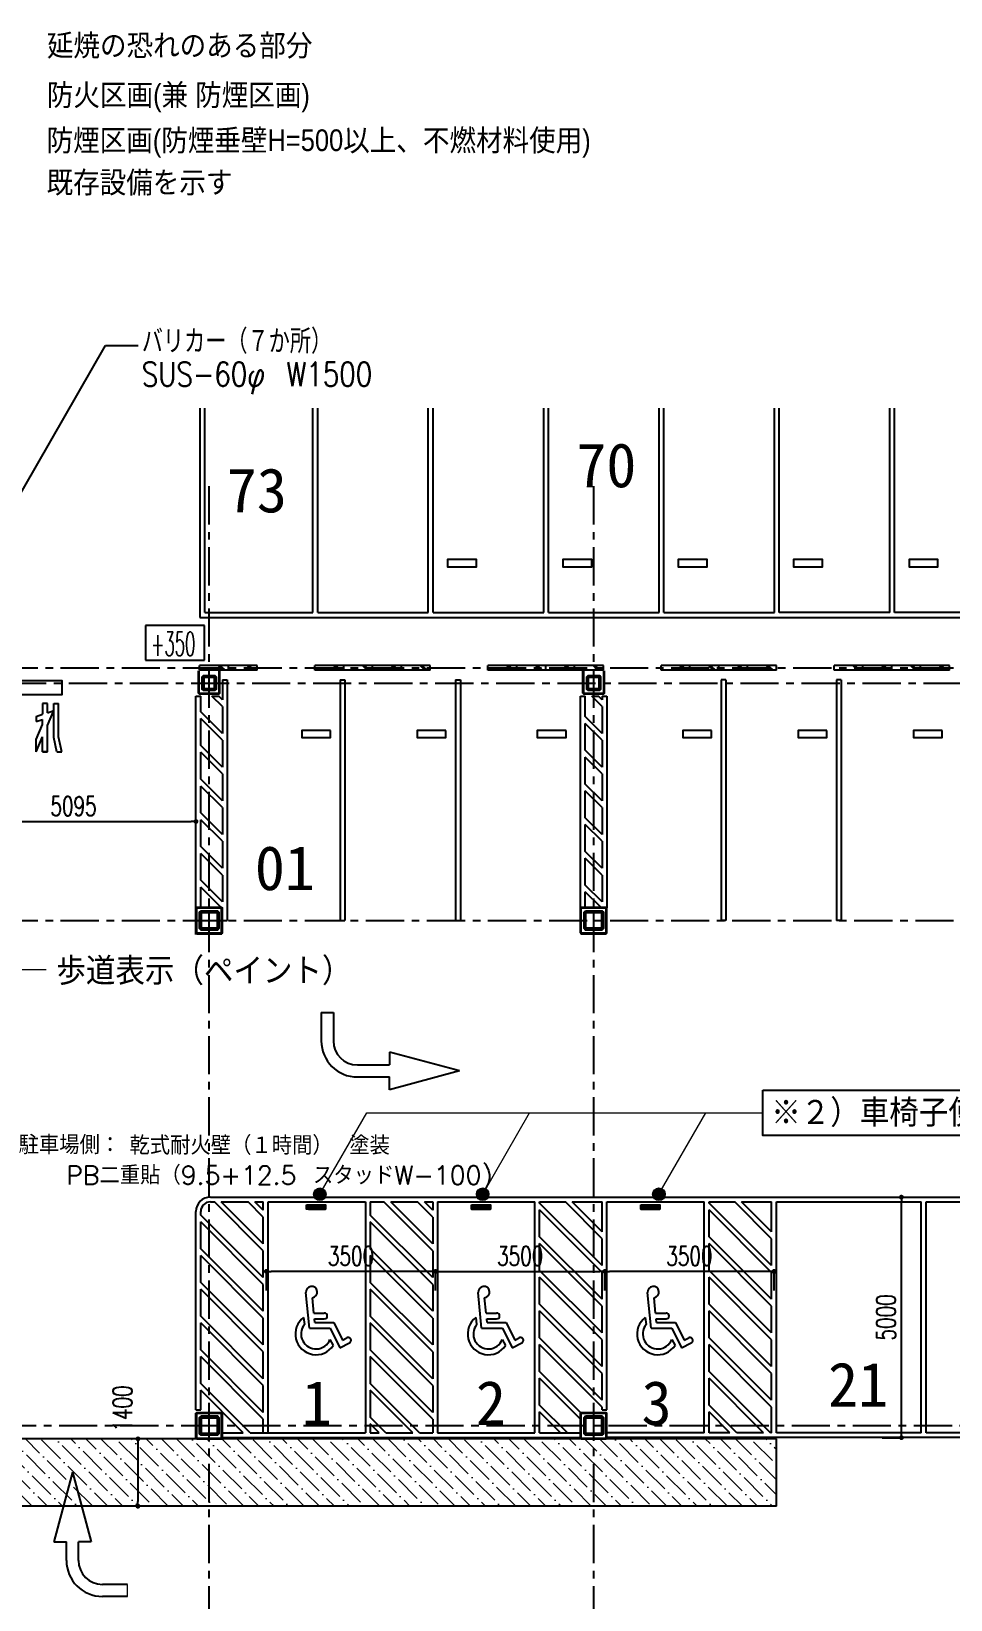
# Model space of a CAD drawing. Extents: x -13593 to 81190, y 1816 to 57492.
# Drawn here: x 26053 to 45178, y 23680 to 56276 of the extents above; entities that cross this region are included whole.
import ezdxf
from ezdxf.enums import TextEntityAlignment as Align

# ---------------------------------------------------------------- set-up
doc = ezdxf.new("R2010")
doc.units = 0
doc.header["$LTSCALE"] = 12.7
doc.header["$MEASUREMENT"] = 0
doc.header["$PDMODE"] = 1
doc.header["$PDSIZE"] = -2
doc.linetypes.add('CENTER', pattern=[2, 1.25, -0.25, 0.25, -0.25])
doc.layers.get('0').update_dxf_attribs({"linetype": 'CONTINUOUS'})
doc.layers.get('DEFPOINTS').update_dxf_attribs({"color": 1, "linetype": 'CONTINUOUS'})
for name, color, linetype in [('0-1', 7, 'CONTINUOUS'), ('2-3', 7, 'CONTINUOUS'), ('20_チェッカー', 1, 'CONTINUOUS'), ('92 設備記述', 3, 'CONTINUOUS'), ('A_寸法', 9, 'CONTINUOUS'), ('A_建築（下図）', 8, 'CONTINUOUS'), ('A_通り芯', 8, 'CENTER'), ('G0-MOJI', 7, 'CONTINUOUS'), ('歩行者通路', 1, 'CONTINUOUS')]:
    doc.layers.add(name, color=color, linetype=linetype)
doc.layers.add('改修範囲', color=1, linetype='CONTINUOUS', lineweight=9, true_color=0xff0000)
doc.layers.add('改修記述', color=1, linetype='CONTINUOUS', lineweight=9, true_color=0xff0000)
doc.styles.add('Dim', font='simplex.shx', dxfattribs={"width": 0.7, "bigfont": 'extfont2.shx'})
doc.styles.get("Standard").update_dxf_attribs({"font": 'txt', "bigfont": 'BIGFONT.SHX'})
doc.styles.add('Standard-A', font='romans.shx', dxfattribs={"bigfont": 'extfont2.shx'})
doc.styles.add('ゴシック', font='MS Gothic.ttf', dxfattribs={"height": 4})
doc.styles.add('スタイル1', font='MS PGothic.ttf')
doc.styles.add('丸ゴチック', font='HGRSMP.TTF')
doc.dimstyles.new('1-200', dxfattribs={"dimscale": 200, "dimtxt": 3, "dimasz": 1, "dimexe": 1, "dimexo": 1, "dimgap": 1, "dimtad": 1, "dimdec": 0, "dimtxsty": 'Dim', "dimblk": 'DOT', "dimcen": 2.5, "dimadec": 0, "dimazin": 0, "dimtfac": 1, "dimtdec": 0, "dimtix": 1, "dimtmove": 2, "dimatfit": 3, "dimldrblk": '引出線', "dimfxl": 1, "dimlwd": -1, "dimlwe": -1, "dimarcsym": 0})

# ---------------------------------------------------------------- blocks, each defined once
blk = doc.blocks.new('_Dot')
at = {"color": 0, "linetype": 'ByBlock', "lineweight": -2}
blk.add_line((-0.5, 0), (-1, 0), dxfattribs=at)
at = {"color": 0, "linetype": 'ByBlock', "const_width": 0.5}
blk.add_lwpolyline([(-0.25, 0, 1), (0.25, 0, 1)], format="xyb", close=True, dxfattribs=at)
blk = doc.blocks.new('*D31')
at = {"layer": 'A_寸法', "color": 0, "transparency": 16777216}
for p, q in [((24383, 38854), (24383, 39854)), ((24483, 39854), (29378, 39854)), ((29478, 38854), (29478, 39854))]:
    blk.add_line(p, q, dxfattribs=at)
at = {"layer": 'DEFPOINTS', "color": 0, "transparency": 16777216}
for p in [(29478, 39854), (24383, 38854), (29478, 38854)]:
    blk.add_point(p, dxfattribs=at)
at = {"layer": 'A_寸法', "color": 0, "transparency": 16777216, "xscale": 100, "yscale": 100, "zscale": 100, "rotation": 180}
blk.add_blockref('_Dot', (24383, 39854), dxfattribs=at)
at = {"layer": 'A_寸法', "color": 0, "transparency": 16777216, "xscale": 100, "yscale": 100, "zscale": 100}
blk.add_blockref('_Dot', (29478, 39854), dxfattribs=at)
at = {"layer": 'A_寸法', "color": 0, "transparency": 16777216, "insert": (26930, 40174), "char_height": 400, "attachment_point": 5, "style": 'Dim'}
blk.add_mtext('5095', dxfattribs=at)
blk = doc.blocks.new('引出線')
at = {"color": 0, "linetype": 'ByBlock'}
for points in [[(0, 0), (-1.96, -0.4)], [(-1, 0), (0, 0)]]:
    blk.add_lwpolyline(points, dxfattribs=at)
blk = doc.blocks.new('*D24')
at = {"layer": 'A_寸法', "color": 0, "transparency": 16777216}
for p, q in [((37983, 30105), (37983, 30502)), ((41403, 30502), (38083, 30502)), ((41503, 30105), (41503, 30502))]:
    blk.add_line(p, q, dxfattribs=at)
at = {"layer": 'DEFPOINTS', "color": 0, "transparency": 16777216}
for p in [(37983, 30502), (37983, 30105), (41503, 30105)]:
    blk.add_point(p, dxfattribs=at)
at = {"layer": 'A_寸法', "color": 0, "transparency": 16777216, "xscale": 100, "yscale": 100, "zscale": 100, "rotation": 180}
blk.add_blockref('_Dot', (37983, 30502), dxfattribs=at)
at = {"layer": 'A_寸法', "color": 0, "transparency": 16777216, "xscale": 100, "yscale": 100, "zscale": 100}
blk.add_blockref('_Dot', (41503, 30502), dxfattribs=at)
at = {"layer": 'A_寸法', "color": 0, "transparency": 16777216, "insert": (39743, 30822), "char_height": 400, "attachment_point": 5, "style": 'Dim'}
blk.add_mtext('3500', dxfattribs=at)
blk = doc.blocks.new('*D25')
at = {"layer": 'A_寸法', "color": 0, "transparency": 16777216}
for p, q in [((34463, 30105), (34463, 30502)), ((34563, 30502), (37883, 30502)), ((37983, 30105), (37983, 30502))]:
    blk.add_line(p, q, dxfattribs=at)
at = {"layer": 'DEFPOINTS', "color": 0, "transparency": 16777216}
for p in [(37983, 30502), (34463, 30105), (37983, 30105)]:
    blk.add_point(p, dxfattribs=at)
at = {"layer": 'A_寸法', "color": 0, "transparency": 16777216, "xscale": 100, "yscale": 100, "zscale": 100, "rotation": 180}
blk.add_blockref('_Dot', (34463, 30502), dxfattribs=at)
at = {"layer": 'A_寸法', "color": 0, "transparency": 16777216, "xscale": 100, "yscale": 100, "zscale": 100}
blk.add_blockref('_Dot', (37983, 30502), dxfattribs=at)
at = {"layer": 'A_寸法', "color": 0, "transparency": 16777216, "insert": (36223, 30822), "char_height": 400, "attachment_point": 5, "style": 'Dim'}
blk.add_mtext('3500', dxfattribs=at)
blk = doc.blocks.new('*D26')
at = {"layer": 'A_寸法', "color": 0, "transparency": 16777216}
for p, q in [((30943, 30105), (30943, 30502)), ((34363, 30502), (31043, 30502)), ((34463, 30105), (34463, 30502))]:
    blk.add_line(p, q, dxfattribs=at)
at = {"layer": 'DEFPOINTS', "color": 0, "transparency": 16777216}
for p in [(30943, 30502), (30943, 30105), (34463, 30105)]:
    blk.add_point(p, dxfattribs=at)
at = {"layer": 'A_寸法', "color": 0, "transparency": 16777216, "xscale": 100, "yscale": 100, "zscale": 100, "rotation": 180}
blk.add_blockref('_Dot', (30943, 30502), dxfattribs=at)
at = {"layer": 'A_寸法', "color": 0, "transparency": 16777216, "xscale": 100, "yscale": 100, "zscale": 100}
blk.add_blockref('_Dot', (34463, 30502), dxfattribs=at)
at = {"layer": 'A_寸法', "color": 0, "transparency": 16777216, "insert": (32703, 30822), "char_height": 400, "attachment_point": 5, "style": 'Dim'}
blk.add_mtext('3500', dxfattribs=at)
blk = doc.blocks.new('*D27')
at = {"layer": 'A_寸法', "color": 0, "transparency": 16777216}
for p, q in [((43756, 32046), (44153, 32046)), ((44153, 27146), (44153, 31946)), ((43756, 27046), (44153, 27046))]:
    blk.add_line(p, q, dxfattribs=at)
at = {"layer": 'DEFPOINTS', "color": 0, "transparency": 16777216}
for p in [(43756, 32046), (44153, 32046), (43756, 27046)]:
    blk.add_point(p, dxfattribs=at)
at = {"layer": 'A_寸法', "color": 0, "transparency": 16777216, "xscale": 100, "yscale": 100, "zscale": 100}
for p, rotation in [((44153, 32046), 90), ((44153, 27046), 270)]:
    blk.add_blockref('_Dot', p, dxfattribs=dict(at, rotation=rotation))
at = {"layer": 'A_寸法', "color": 0, "transparency": 16777216, "insert": (43833, 29546), "char_height": 400, "attachment_point": 5, "rotation": 90, "style": 'Dim'}
blk.add_mtext('5000', dxfattribs=at)
blk = doc.blocks.new('*D28')
at = {"layer": 'A_寸法', "color": 0, "transparency": 16777216}
for p, q in [((29270, 27021), (28271, 27021)), ((28271, 26921), (28271, 25721)), ((29270, 25621), (28271, 25621))]:
    blk.add_line(p, q, dxfattribs=at)
at = {"layer": 'DEFPOINTS', "color": 0, "transparency": 16777216}
for p in [(29270, 27021), (28271, 25621), (29270, 25621)]:
    blk.add_point(p, dxfattribs=at)
at = {"layer": 'A_寸法', "color": 0, "transparency": 16777216, "xscale": 100, "yscale": 100, "zscale": 100}
for p, rotation in [((28271, 27021), 90), ((28271, 25621), 270)]:
    blk.add_blockref('_Dot', p, dxfattribs=dict(at, rotation=rotation))
at = {"layer": 'A_寸法', "color": 0, "transparency": 16777216, "insert": (27951, 27653), "char_height": 400, "attachment_point": 5, "rotation": 90, "style": 'Dim'}
blk.add_mtext('1400', dxfattribs=at)

msp = doc.modelspace()

# ---------------------------------------------------------------- hatches: boundary and pattern name
at = {"layer": '改修範囲', "transparency": 33554687}
h = msp.add_hatch(dxfattribs=at)
h.set_pattern_fill('ANSI36', color=256, scale=70, angle=90)
h.set_pattern_definition([(135, (-40841.1, -22188.2), (-432.17483, 117.86586), [555.625, -111.125, 0, -111.125])])
h.paths.add_polyline_path([(41552.9, 25621.5), (41552.9, 27021.5), (24382.9, 27021.5), (24382.9, 25621.5)])
at = {"layer": '改修記述'}
h = msp.add_hatch(color=256, dxfattribs=at)
h.dxf.hatch_style = 1
h.paths.add_polyline_path([(32186.3, 32105.5, -1), (31924.4, 32105.5, -1)])
h = msp.add_hatch(color=256, dxfattribs=at)
h.dxf.hatch_style = 1
h.paths.add_polyline_path([(35573.6, 32105.5, -1), (35311.7, 32105.5, -1)])
h = msp.add_hatch(color=256, dxfattribs=at)
h.dxf.hatch_style = 1
h.paths.add_polyline_path([(39240.1, 32105.5, -1), (38978.2, 32105.5, -1)])
at = {"layer": '歩行者通路', "transparency": 33554687}
h = msp.add_hatch(dxfattribs=at)
h.set_pattern_fill('ANGLE', color=256)
h.set_pattern_definition([(0, (-42691.5455, -11170.175), (0, 6.985), [5.08, -1.905]), (90, (-42691.5455, -11170.175), (-6.985, 4e-16), [5.08, -1.905])])
h.paths.add_polyline_path([(31988.7, 31886.5), (31775.1, 31886.5), (31775.1, 31794.4), (32080.9, 31794.4)])
h.paths.add_polyline_path([(32172.1, 31844.5), (32130.1, 31886.5), (31988.7, 31886.5), (32080.9, 31794.4), (32172.1, 31794.4)])
h.paths.add_polyline_path([(32172.1, 31886.5), (32130.1, 31886.5), (32172.1, 31844.5)], flags=17)
h = msp.add_hatch(dxfattribs=at)
h.set_pattern_fill('ANGLE', color=256)
h.set_pattern_definition([(0, (-39256.981, -11170.175), (0, 6.985), [5.08, -1.905]), (90, (-39256.981, -11170.175), (-6.985, 4e-16), [5.08, -1.905])])
h.paths.add_polyline_path([(35423.3, 31886.5), (35209.7, 31886.5), (35209.7, 31794.4), (35515.4, 31794.4)])
h.paths.add_polyline_path([(35606.7, 31844.5), (35564.7, 31886.5), (35423.3, 31886.5), (35515.4, 31794.4), (35606.7, 31794.4)])
h.paths.add_polyline_path([(35606.7, 31886.5), (35564.7, 31886.5), (35606.7, 31844.5)], flags=17)
h = msp.add_hatch(dxfattribs=at)
h.set_pattern_fill('ANGLE', color=256)
h.set_pattern_definition([(0, (-35735.189, -11170.175), (0, 6.985), [5.08, -1.905]), (90, (-35735.189, -11170.175), (-6.985, 4e-16), [5.08, -1.905])])
h.paths.add_polyline_path([(38945.1, 31886.5), (38731.5, 31886.5), (38731.5, 31794.4), (39037.2, 31794.4)])
h.paths.add_polyline_path([(39128.5, 31844.5), (39086.5, 31886.5), (38945.1, 31886.5), (39037.2, 31794.4), (39128.5, 31794.4)])
h.paths.add_polyline_path([(39128.5, 31886.5), (39086.5, 31886.5), (39128.5, 31844.5)], flags=17)

# ---------------------------------------------------------------- linework, layer by layer
at = {"layer": '0-1', "color": 8, "linetype": 'Continuous'}
for p, q in [((29561.5, 48446.2), (29561.5, 44096.4)), ((29661.5, 44196.4), (29661.5, 48446.2)), ((31911.5, 44196.4), (31911.5, 48446.2)), ((32011.5, 44196.4), (32011.5, 48446.2)), ((34311.5, 44196.5), (34311.5, 48446.2)), ((34411.5, 44196.5), (34411.5, 48446.2)), ((36711.5, 44196.5), (36711.5, 48446.2)), ((36811.5, 44196.5), (36811.5, 48446.2)), ((39111.5, 44196.5), (39111.5, 48446.2)), ((39211.5, 44196.5), (39211.5, 48446.2)), ((41511.5, 44196.5), (41511.5, 48446.2)), ((41611.5, 44196.5), (41611.5, 48446.2)), ((43911.5, 44196.5), (43911.5, 48446.2)), ((44011.5, 44196.5), (44011.5, 48446.2)), ((29561.5, 44096.5), (63161.5, 44096.5)), ((29661.5, 44196.5), (31911.5, 44196.5)), ((32011.5, 44196.5), (34311.5, 44196.5)), ((34411.5, 44196.5), (36711.5, 44196.5)), ((36811.5, 44196.5), (39111.5, 44196.5)), ((39211.5, 44196.5), (41511.5, 44196.5)), ((43911.5, 44196.5), (41611.5, 44196.5)), ((46311.5, 44196.5), (44011.5, 44196.5)), ((29654, 43925.7), (28427.5, 43925.7)), ((28427.5, 43925.7), (28427.5, 43205.7)), ((29654, 43205.7), (29654, 43925.7)), ((28427.5, 43205.7), (29654, 43205.7))]:
    msp.add_line(p, q, dxfattribs=at)
for points in [[(34711.5, 45146.5), (35311.5, 45146.5), (35311.5, 45296.5), (34711.5, 45296.5), (34711.5, 45146.5), (34711.5, 45146.5)], [(37111.5, 45146.5), (37711.5, 45146.5), (37711.5, 45296.5), (37111.5, 45296.5), (37111.5, 45146.5), (37111.5, 45146.5)], [(39511.5, 45146.5), (40111.5, 45146.5), (40111.5, 45296.5), (39511.5, 45296.5), (39511.5, 45146.5), (39511.5, 45146.5)], [(41911.5, 45146.5), (42511.5, 45146.5), (42511.5, 45296.5), (41911.5, 45296.5), (41911.5, 45146.5), (41911.5, 45146.5)], [(44311.5, 45146.5), (44911.5, 45146.5), (44911.5, 45296.5), (44311.5, 45296.5), (44311.5, 45146.5), (44311.5, 45146.5)]]:
    msp.add_lwpolyline(points, close=True, dxfattribs=at)
at = {"layer": '2-3', "color": 1, "linetype": 'Continuous'}
for p, q in [((26153.3, 42037.3), (26286.6, 42081)), ((26386.6, 42304), (26286.6, 42304)), ((26286.6, 42304), (26286.6, 42081)), ((26386.6, 42113.7), (26386.6, 42304)), ((26386.6, 41848.4), (26518.9, 42157)), ((26386.6, 42113.7), (26518.9, 42157)), ((26520, 42303.9), (26620, 42304)), ((26520, 41598.7), (26520, 42303.9)), ((26620, 41609.5), (26620, 42304)), ((26153.3, 42037.3), (26153.3, 41932.1)), ((26153.3, 41932.1), (26286.6, 41975.7)), ((26153.3, 41557.8), (26286.6, 41868.9)), ((26286.6, 41868.9), (26286.6, 41975.7)), ((26386.6, 41304), (26386.6, 41848.4)), ((26153.3, 41304), (26286.6, 41615.1)), ((26153.3, 41304), (26153.3, 41557.8)), ((26286.6, 41304), (26286.6, 41615.1)), ((26584.3, 41303.9), (26520, 41598.7)), ((26686.6, 41303.9), (26620, 41609.5)), ((26286.6, 41304), (26386.6, 41304)), ((26386.6, 41304), (26286.6, 41304)), ((26584.3, 41303.9), (26686.6, 41303.9))]:
    msp.add_line(p, q, dxfattribs=at)
at = {"layer": '20_チェッカー'}
for p, q in [((31836.6, 29318.8), (31764.8, 30061.3)), ((35420.9, 29318.8), (35349.1, 30061.3)), ((38945.9, 29318.8), (38874.1, 30061.3)), ((31931, 29637.3), (31899, 29955.2)), ((35515.3, 29637.3), (35483.4, 29955.2)), ((39040.3, 29637.3), (39008.4, 29955.2)), ((31716.7, 29545.1), (31732.9, 29396.1)), ((31931, 29637.3), (32148.4, 29637.3)), ((31950.5, 29442.3), (31943.2, 29515.2)), ((31943.2, 29515.2), (32148.4, 29515.2)), ((31950.5, 29442.3), (32343.5, 29442.3)), ((32343.5, 29442.3), (32526.1, 29074.8)), ((35301.1, 29545.1), (35317.2, 29396.1)), ((35515.3, 29637.3), (35732.8, 29637.3)), ((35534.9, 29442.3), (35527.6, 29515.2)), ((35527.6, 29515.2), (35732.8, 29515.2)), ((35534.9, 29442.3), (35927.9, 29442.3)), ((35927.9, 29442.3), (36110.5, 29074.8)), ((38826.1, 29545.1), (38842.2, 29396.1)), ((39040.3, 29637.3), (39257.8, 29637.3)), ((39059.9, 29442.3), (39052.6, 29515.2)), ((39052.6, 29515.2), (39257.8, 29515.2)), ((39059.9, 29442.3), (39452.9, 29442.3)), ((39452.9, 29442.3), (39635.5, 29074.8)), ((31836.6, 29318.8), (32269.2, 29318.8)), ((32265.7, 29085.7), (32334.7, 28962.4)), ((32269.2, 29318.8), (32470.6, 28913.5)), ((32470.6, 28913.5), (32672.3, 29014.6)), ((32526.1, 29074.8), (32618.8, 29121.3)), ((35420.9, 29318.8), (35853.6, 29318.8)), ((35850, 29085.7), (35919, 28962.4)), ((35853.6, 29318.8), (36054.9, 28913.5)), ((36054.9, 28913.5), (36256.6, 29014.6)), ((36110.5, 29074.8), (36203.2, 29121.3)), ((38945.9, 29318.8), (39378.6, 29318.8)), ((39375, 29085.7), (39444, 28962.4)), ((39378.6, 29318.8), (39579.9, 28913.5)), ((39579.9, 28913.5), (39781.6, 29014.6)), ((39635.5, 29074.8), (39728.2, 29121.3))]:
    msp.add_line(p, q, dxfattribs=at)
for centre, radius, start, end in [((31882.9, 30072.7), 118.7, 277.81979, 185.52299), ((35467.2, 30072.7), 118.7, 277.81979, 185.52299), ((38992.2, 30072.7), 118.7, 277.81979, 185.52299), ((31976, 29201.1), 430.8, 127.00449, 326.35497), ((31976, 29201.1), 311.7, 141.26339, 338.28584), ((32148.4, 29576.2), 61.1, 270, 90), ((35560.4, 29201.1), 430.8, 127.00449, 326.35497), ((35560.4, 29201.1), 311.7, 141.26339, 338.28584), ((35732.8, 29576.2), 61.1, 270, 90), ((39085.4, 29201.1), 430.8, 127.00449, 326.35497), ((39085.4, 29201.1), 311.7, 141.26339, 338.28584), ((39257.8, 29576.2), 61.1, 270, 90), ((32645.6, 29067.9), 59.7, 296.61742, 116.61742), ((36229.9, 29067.9), 59.7, 296.61742, 116.61742), ((39754.9, 29067.9), 59.7, 296.61742, 116.61742)]:
    msp.add_arc(centre, radius, start, end, dxfattribs=at)
at = {"layer": '92 設備記述', "color": 8}
for p, q in [((24588.4, 44513), (27594.2, 49749.6)), ((27594.2, 49749.6), (28279, 49749.6)), ((32085.8, 35880.3), (32085.8, 35292.8)), ((32085.8, 35880.3), (32335.8, 35880.3)), ((32335.8, 35880.3), (32335.8, 35292.8)), ((34958.1, 34667.8), (33506.3, 35056.9)), ((33506.3, 35056.9), (33506.3, 34792.8)), ((32835.8, 34792.8), (33506.3, 34792.8)), ((34958.1, 34667.8), (33506.3, 34278.8)), ((32835.8, 34542.8), (33506.3, 34542.8)), ((33506.3, 34278.8), (33506.3, 34542.8)), ((26908.3, 26332.5), (26519.3, 24880.7)), ((26908.3, 26332.5), (27297.3, 24880.7)), ((26519.3, 24880.7), (26783.3, 24880.7)), ((26783.3, 24495.3), (26783.3, 24880.7)), ((27033.3, 24495.3), (27033.3, 24880.7)), ((27297.3, 24880.7), (27033.3, 24880.7)), ((28050.4, 23995.3), (27533.3, 23995.3)), ((28050.4, 23745.3), (27533.3, 23745.3))]:
    msp.add_line(p, q, dxfattribs=at)
for centre, radius in [((32835.8, 35292.8), 750), ((32835.8, 35292.8), 500), ((27533.3, 24495.3), 750), ((27533.3, 24495.3), 500)]:
    msp.add_arc(centre, radius, 180, 270, dxfattribs=at)
at = {"layer": 'A_建築（下図）', "linetype": 'Continuous'}
for p, q in [((29552.9, 42996.5), (29552.9, 43096.5)), ((30152.9, 43096.5), (29552.9, 43096.5)), ((29940.3, 43096.5), (30040.3, 42996.5)), ((29984.6, 43096.5), (30084.6, 42996.5)), ((30152.9, 42996.5), (30152.9, 43096.5)), ((30152.9, 42996.5), (30152.9, 43096.5)), ((30752.9, 43096.5), (30152.9, 43096.5)), ((30540.3, 43096.5), (30640.3, 42996.5)), ((30584.6, 43096.5), (30684.6, 42996.5)), ((30752.9, 42996.5), (30752.9, 43096.5)), ((34352.9, 43096.5), (31952.9, 43096.5)), ((31952.9, 42996.5), (31952.9, 43096.5)), ((32340.3, 43096.5), (32440.3, 42996.5)), ((32384.6, 43096.5), (32484.6, 42996.5)), ((32552.9, 42996.5), (32552.9, 43096.5)), ((32940.3, 43096.5), (33040.3, 42996.5)), ((32984.6, 43096.5), (33084.6, 42996.5)), ((33152.9, 42996.5), (33152.9, 43096.5)), ((33540.3, 43096.5), (33640.3, 42996.5)), ((33584.6, 43096.5), (33684.6, 42996.5)), ((33752.9, 42996.5), (33752.9, 43096.5)), ((34140.3, 43096.5), (34240.3, 42996.5)), ((34184.6, 43096.5), (34284.6, 42996.5)), ((34352.9, 42996.5), (34352.9, 43096.5)), ((37952.9, 43096.5), (35552.9, 43096.5)), ((35552.9, 42996.5), (35552.9, 43096.5)), ((35940.3, 43096.5), (36040.3, 42996.5)), ((35984.6, 43096.5), (36084.6, 42996.5)), ((36152.9, 42996.5), (36152.9, 43096.5)), ((36540.3, 43096.5), (36640.3, 42996.5)), ((36584.6, 43096.5), (36684.6, 42996.5)), ((36752.9, 42996.5), (36752.9, 43096.5)), ((37140.3, 43096.5), (37240.3, 42996.5)), ((37184.6, 43096.5), (37284.6, 42996.5)), ((37352.9, 42996.5), (37352.9, 43096.5)), ((37740.3, 43096.5), (37840.3, 42996.5)), ((37784.6, 43096.5), (37884.6, 42996.5)), ((37952.9, 42996.5), (37952.9, 43096.5)), ((41552.9, 43096.5), (39152.9, 43096.5)), ((39152.9, 42996.5), (39152.9, 43096.5)), ((39540.3, 43096.5), (39640.3, 42996.5)), ((39584.6, 43096.5), (39684.6, 42996.5)), ((39752.9, 42996.5), (39752.9, 43096.5)), ((40140.3, 43096.5), (40240.3, 42996.5)), ((40184.6, 43096.5), (40284.6, 42996.5)), ((40352.9, 42996.5), (40352.9, 43096.5)), ((40740.3, 43096.5), (40840.3, 42996.5)), ((40784.6, 43096.5), (40884.6, 42996.5)), ((40952.9, 42996.5), (40952.9, 43096.5)), ((41340.3, 43096.5), (41440.3, 42996.5)), ((41384.6, 43096.5), (41484.6, 42996.5)), ((41552.9, 42996.5), (41552.9, 43096.5)), ((45152.9, 43096.5), (42752.9, 43096.5)), ((42752.9, 42996.5), (42752.9, 43096.5)), ((43140.3, 43096.5), (43240.3, 42996.5)), ((43184.6, 43096.5), (43284.6, 42996.5)), ((43352.9, 42996.5), (43352.9, 43096.5)), ((43740.3, 43096.5), (43840.3, 42996.5)), ((43784.6, 43096.5), (43884.6, 42996.5)), ((43952.9, 42996.5), (43952.9, 43096.5)), ((44340.3, 43096.5), (44440.3, 42996.5)), ((44384.6, 43096.5), (44484.6, 42996.5)), ((44552.9, 42996.5), (44552.9, 43096.5)), ((44940.3, 43096.5), (45040.3, 42996.5)), ((44984.6, 43096.5), (45084.6, 42996.5)), ((45152.9, 42996.5), (45152.9, 43096.5)), ((29527.9, 42521.5), (29527.9, 42981.5)), ((29537.9, 42516.5), (29537.9, 42981.5)), ((29543.9, 42522.5), (29543.9, 42981.5)), ((30152.9, 42996.5), (29552.9, 42996.5)), ((29961.9, 42522.5), (29961.9, 42981.5)), ((29967.9, 42516.5), (29967.9, 42981.5)), ((29977.9, 42521.5), (29977.9, 42981.5)), ((30027.9, 42796.5), (30027.9, 42382.4)), ((30027.9, 42796.5), (30127.9, 42796.5)), ((30127.9, 42796.5), (30127.9, 37796.5)), ((30752.9, 42996.5), (30152.9, 42996.5)), ((34352.9, 42996.5), (31952.9, 42996.5)), ((32477.9, 42796.5), (32477.9, 37796.5)), ((32477.9, 42796.5), (32577.9, 42796.5)), ((32577.9, 42796.5), (32577.9, 37796.5)), ((34877.9, 42796.5), (34977.9, 42796.5)), ((34877.9, 42796.5), (34877.9, 37796.5)), ((34977.9, 42796.5), (34977.9, 37796.5)), ((37952.9, 42996.5), (35552.9, 42996.5)), ((37527.9, 42521.5), (37527.9, 42981.5)), ((37537.9, 42516.5), (37537.9, 42981.5)), ((37543.9, 42522.5), (37543.9, 42981.5)), ((37961.9, 42522.5), (37961.9, 42981.5)), ((37967.9, 42516.5), (37967.9, 42981.5)), ((37977.9, 42521.5), (37977.9, 42981.5)), ((41552.9, 42996.5), (39152.9, 42996.5)), ((40502.9, 42796.5), (40402.9, 42796.5)), ((40402.9, 42796.5), (40402.9, 37796.5)), ((40502.9, 42796.5), (40502.9, 37796.5)), ((45152.9, 42996.5), (42752.9, 42996.5)), ((42902.9, 42796.5), (42802.9, 42796.5)), ((42802.9, 42796.5), (42802.9, 37796.5)), ((42902.9, 42796.5), (42902.9, 37796.5)), ((29477.9, 37606.5), (29477.9, 42457.5)), ((29477.9, 42457.5), (29577.9, 42457.5)), ((29527.9, 42521.5), (29542.9, 42506.5)), ((29537.9, 42522.5), (29961.9, 42522.5)), ((29537.9, 42516.5), (29967.9, 42516.5)), ((29542.9, 42506.5), (29962.9, 42506.5)), ((29577.9, 42132.4), (29577.9, 42457.5)), ((30027.9, 42240.9), (29811.3, 42457.5)), ((29811.3, 42457.5), (29952.7, 42457.5)), ((30027.9, 42382.4), (29952.7, 42457.5)), ((29977.9, 42521.5), (29962.9, 42506.5)), ((37477.9, 38046), (37477.9, 42457.5)), ((37477.9, 42457.5), (37577.9, 42457.5)), ((37527.9, 42521.5), (37542.9, 42506.5)), ((37537.9, 42522.5), (37961.9, 42522.5)), ((37537.9, 42516.5), (37967.9, 42516.5)), ((37542.9, 42506.5), (37962.9, 42506.5)), ((37577.9, 42032.4), (37577.9, 42457.5)), ((37927.9, 42240.9), (37711.3, 42457.5)), ((37711.3, 42457.5), (37852.8, 42457.5)), ((37927.9, 42382.4), (37852.8, 42457.5)), ((37927.9, 42457.5), (37927.9, 42382.4)), ((37927.9, 42457.5), (38027.9, 42457.5)), ((37977.9, 42521.5), (37962.9, 42506.5)), ((38027.9, 42457.5), (38027.9, 38056.5)), ((30027.9, 41682.4), (29577.9, 42132.4)), ((30027.9, 42240.9), (30027.9, 41682.4)), ((37927.9, 42240.9), (37927.9, 41682.4)), ((29577.9, 41432.4), (29577.9, 41990.9)), ((30027.9, 41540.9), (29577.9, 41990.9)), ((37927.9, 41682.4), (37577.9, 42032.4)), ((37927.9, 41540.9), (37577.9, 41890.9)), ((37577.9, 41332.4), (37577.9, 41890.9)), ((30027.9, 40982.4), (29577.9, 41432.4)), ((30027.9, 41540.9), (30027.9, 40982.4)), ((37927.9, 41540.9), (37927.9, 40982.4)), ((29577.9, 40732.4), (29577.9, 41290.9)), ((30027.9, 40840.9), (29577.9, 41290.9)), ((37927.9, 40982.4), (37577.9, 41332.4)), ((37927.9, 40840.9), (37577.9, 41190.9)), ((37577.9, 40632.4), (37577.9, 41190.9)), ((30027.9, 40840.9), (30027.9, 40282.4)), ((37927.9, 40840.9), (37927.9, 40282.4)), ((30027.9, 40282.4), (29577.9, 40732.4)), ((29577.9, 40032.4), (29577.9, 40590.9)), ((30027.9, 40140.9), (29577.9, 40590.9)), ((37927.9, 40282.4), (37577.9, 40632.4)), ((37927.9, 40140.9), (37577.9, 40490.9)), ((37577.9, 39932.4), (37577.9, 40490.9)), ((30027.9, 40140.9), (30027.9, 39582.4)), ((37927.9, 40140.9), (37927.9, 39582.4)), ((30027.9, 39582.4), (29577.9, 40032.4)), ((29577.9, 39332.4), (29577.9, 39890.9)), ((30027.9, 39440.9), (29577.9, 39890.9)), ((37927.9, 39582.4), (37577.9, 39932.4)), ((37927.9, 39440.9), (37577.9, 39790.9)), ((37577.9, 39232.4), (37577.9, 39790.9)), ((30027.9, 38882.4), (29577.9, 39332.4)), ((29577.9, 38632.4), (29577.9, 39190.9)), ((30027.9, 38740.9), (29577.9, 39190.9)), ((30027.9, 39440.9), (30027.9, 38882.4)), ((37927.9, 38882.4), (37577.9, 39232.4)), ((37927.9, 39440.9), (37927.9, 38882.4)), ((37927.9, 38740.9), (37577.9, 39090.9)), ((37577.9, 38532.4), (37577.9, 39090.9)), ((29477.9, 37506.5), (29477.9, 38590.9)), ((30027.9, 38182.4), (29577.9, 38632.4)), ((29577.9, 38071.5), (29577.9, 38490.9)), ((29997.3, 38071.5), (29577.9, 38490.9)), ((30027.9, 38740.9), (30027.9, 38182.4)), ((37927.9, 38182.4), (37577.9, 38532.4)), ((37927.9, 38740.9), (37927.9, 38182.4)), ((37897.3, 38071.5), (37577.9, 38390.9)), ((37577.9, 38071.5), (37577.9, 38390.9)), ((29492.9, 38071.5), (29477.9, 38056.5)), ((29477.9, 37536.5), (29477.9, 38056.5)), ((29487.9, 38061.5), (30017.9, 38061.5)), ((29487.9, 37531.5), (29487.9, 38061.5)), ((29487.9, 38055.5), (30011.9, 38055.5)), ((29492.9, 38071.5), (30012.9, 38071.5)), ((29493.9, 37537.5), (29493.9, 38055.5)), ((30011.9, 37537.5), (30011.9, 38055.5)), ((30012.9, 38071.5), (30027.9, 38056.5)), ((30017.9, 37531.5), (30017.9, 38061.5)), ((30027.9, 37536.5), (30027.9, 38056.5)), ((37492.9, 38071.5), (37477.9, 38056.5)), ((37477.9, 37536.5), (37477.9, 38056.5)), ((37487.9, 38061.5), (38017.9, 38061.5)), ((37487.9, 37531.5), (37487.9, 38061.5)), ((37487.9, 38055.5), (38011.9, 38055.5)), ((37492.9, 38071.5), (38012.9, 38071.5)), ((37493.9, 37537.5), (37493.9, 38055.5)), ((38011.9, 37537.5), (38011.9, 38055.5)), ((38012.9, 38071.5), (38027.9, 38056.5)), ((38017.9, 37531.5), (38017.9, 38061.5)), ((38027.9, 37536.5), (38027.9, 38056.5)), ((29477.9, 37536.5), (29492.9, 37521.5)), ((29487.9, 37537.5), (30011.9, 37537.5)), ((29487.9, 37531.5), (30017.9, 37531.5)), ((29492.9, 37521.5), (30012.9, 37521.5)), ((30027.9, 37536.5), (30012.9, 37521.5)), ((30027.9, 37796.5), (30127.9, 37796.5)), ((32477.9, 37796.5), (32577.9, 37796.5)), ((34877.9, 37796.5), (34977.9, 37796.5)), ((37477.9, 37536.5), (37492.9, 37521.5)), ((37487.9, 37537.5), (38011.9, 37537.5)), ((37487.9, 37531.5), (38017.9, 37531.5)), ((37492.9, 37521.5), (38012.9, 37521.5)), ((38027.9, 37536.5), (38012.9, 37521.5)), ((40502.9, 37796.5), (40402.9, 37796.5)), ((42902.9, 37796.5), (42802.9, 37796.5)), ((29777.9, 32046.5), (60727.9, 32046.5)), ((29777.9, 31946.5), (29862.3, 31946.5)), ((30877.9, 30930.9), (29862.3, 31946.5)), ((30003.7, 31946.5), (30562.3, 31946.5)), ((30877.9, 31072.4), (30003.7, 31946.5)), ((30877.9, 31630.9), (30562.3, 31946.5)), ((30703.7, 31946.5), (30877.9, 31946.5)), ((30877.9, 31772.4), (30703.7, 31946.5)), ((30877.9, 31772.4), (30877.9, 31946.5)), ((30977.9, 27146.5), (30977.9, 31946.5)), ((30977.9, 31946.5), (33002.9, 31946.5)), ((33002.9, 31946.5), (33002.9, 27146.5)), ((33102.9, 31946.5), (33102.9, 31672.4)), ((33102.9, 31946.5), (33387.3, 31946.5)), ((34402.9, 30930.9), (33387.3, 31946.5)), ((33528.8, 31946.5), (34087.3, 31946.5)), ((34402.9, 31072.4), (33528.8, 31946.5)), ((34402.9, 31630.9), (34087.3, 31946.5)), ((34228.8, 31946.5), (34402.9, 31946.5)), ((34402.9, 31772.4), (34228.8, 31946.5)), ((34402.9, 31946.5), (34402.9, 31772.4)), ((34502.9, 31946.5), (36527.9, 31946.5)), ((34502.9, 31946.5), (34502.9, 27146.5)), ((34827.9, 32046.5), (34927.9, 32046.5)), ((36527.9, 27146.5), (36527.9, 31946.5)), ((36627.9, 31946.5), (37162.3, 31946.5)), ((36627.9, 31922.4), (36627.9, 31946.5)), ((37927.9, 31180.9), (37162.3, 31946.5)), ((37303.7, 31946.5), (37927.9, 31946.5)), ((37927.9, 31322.4), (37303.7, 31946.5)), ((37927.9, 31322.4), (37927.9, 31946.5)), ((38027.9, 31946.5), (40052.9, 31946.5)), ((38027.9, 27621.5), (38027.9, 31946.5)), ((40052.9, 27146.5), (40052.9, 31946.5)), ((40152.9, 31946.5), (40687.3, 31946.5)), ((40152.9, 31922.4), (40152.9, 31946.5)), ((41452.9, 31180.9), (40687.3, 31946.5)), ((40828.8, 31946.5), (41452.9, 31946.5)), ((41452.9, 31322.4), (40828.8, 31946.5)), ((41452.9, 31322.4), (41452.9, 31946.5)), ((41552.9, 31946.5), (44565.4, 31946.5)), ((41552.9, 27146.5), (41552.9, 31946.5)), ((44565.4, 27146.5), (44565.4, 31946.5)), ((44665.4, 27146.5), (44665.4, 31946.5)), ((44665.4, 31946.5), (47677.9, 31946.5)), ((29477.9, 27621.5), (29477.9, 31746.5)), ((29577.9, 31672.4), (29577.9, 31746.5)), ((30877.9, 30372.4), (29577.9, 31672.4)), ((30877.9, 31072.4), (30877.9, 31630.9)), ((34402.9, 30372.4), (33102.9, 31672.4)), ((34402.9, 31630.9), (34402.9, 31072.4)), ((37927.9, 30622.4), (36627.9, 31922.4)), ((37927.9, 30480.9), (36627.9, 31780.9)), ((36627.9, 31222.4), (36627.9, 31780.9)), ((41452.9, 30622.4), (40152.9, 31922.4)), ((41452.9, 30480.9), (40152.9, 31780.9)), ((40152.9, 31222.4), (40152.9, 31780.9)), ((29577.9, 30972.4), (29577.9, 31530.9)), ((30877.9, 30230.9), (29577.9, 31530.9)), ((33102.9, 31530.9), (33102.9, 30972.4)), ((34402.9, 30230.9), (33102.9, 31530.9)), ((30877.9, 29672.4), (29577.9, 30972.4)), ((34402.9, 29672.4), (33102.9, 30972.4)), ((37927.9, 29922.4), (36627.9, 31222.4)), ((37927.9, 29780.9), (36627.9, 31080.9)), ((36627.9, 30522.4), (36627.9, 31080.9)), ((37927.9, 30622.4), (37927.9, 31180.9)), ((41452.9, 29922.4), (40152.9, 31222.4)), ((41452.9, 29780.9), (40152.9, 31080.9)), ((40152.9, 30522.4), (40152.9, 31080.9)), ((41452.9, 30622.4), (41452.9, 31180.9)), ((29577.9, 30272.4), (29577.9, 30830.9)), ((30877.9, 29530.9), (29577.9, 30830.9)), ((30877.9, 30372.4), (30877.9, 30930.9)), ((33102.9, 30830.9), (33102.9, 30272.4)), ((34402.9, 29530.9), (33102.9, 30830.9)), ((34402.9, 30930.9), (34402.9, 30372.4)), ((37927.9, 29222.4), (36627.9, 30522.4)), ((37927.9, 29080.9), (36627.9, 30380.9)), ((36627.9, 29822.4), (36627.9, 30380.9)), ((37927.9, 29922.4), (37927.9, 30480.9)), ((41452.9, 29222.4), (40152.9, 30522.4)), ((41452.9, 29080.9), (40152.9, 30380.9)), ((40152.9, 29822.4), (40152.9, 30380.9)), ((41452.9, 29922.4), (41452.9, 30480.9)), ((30877.9, 28972.4), (29577.9, 30272.4)), ((29577.9, 29572.4), (29577.9, 30130.9)), ((30877.9, 28830.9), (29577.9, 30130.9)), ((30877.9, 29672.4), (30877.9, 30230.9)), ((34402.9, 28972.4), (33102.9, 30272.4)), ((33102.9, 30130.9), (33102.9, 29572.4)), ((34402.9, 28830.9), (33102.9, 30130.9)), ((34402.9, 30230.9), (34402.9, 29672.4)), ((37927.9, 28522.4), (36627.9, 29822.4)), ((37927.9, 28380.9), (36627.9, 29680.9)), ((36627.9, 29122.4), (36627.9, 29680.9)), ((37927.9, 29222.4), (37927.9, 29780.9)), ((41452.9, 28522.4), (40152.9, 29822.4)), ((41452.9, 28380.9), (40152.9, 29680.9)), ((40152.9, 29122.4), (40152.9, 29680.9)), ((41452.9, 29222.4), (41452.9, 29780.9)), ((30877.9, 28272.4), (29577.9, 29572.4)), ((29577.9, 28872.4), (29577.9, 29430.9)), ((30877.9, 28130.9), (29577.9, 29430.9)), ((30877.9, 28972.4), (30877.9, 29530.9)), ((34402.9, 28272.4), (33102.9, 29572.4)), ((33102.9, 29430.9), (33102.9, 28872.4)), ((34402.9, 28130.9), (33102.9, 29430.9)), ((34402.9, 29530.9), (34402.9, 28972.4)), ((37927.9, 27822.4), (36627.9, 29122.4)), ((37927.9, 28522.4), (37927.9, 29080.9)), ((41452.9, 27822.4), (40152.9, 29122.4)), ((41452.9, 28522.4), (41452.9, 29080.9)), ((30877.9, 27572.4), (29577.9, 28872.4)), ((29577.9, 28172.4), (29577.9, 28730.9)), ((30877.9, 27430.9), (29577.9, 28730.9)), ((30877.9, 28272.4), (30877.9, 28830.9)), ((34402.9, 27572.4), (33102.9, 28872.4)), ((33102.9, 28730.9), (33102.9, 28172.4)), ((34402.9, 27430.9), (33102.9, 28730.9)), ((34402.9, 28830.9), (34402.9, 28272.4)), ((37927.9, 27680.9), (36627.9, 28980.9)), ((36627.9, 28422.4), (36627.9, 28980.9)), ((41452.9, 27680.9), (40152.9, 28980.9)), ((40152.9, 28422.4), (40152.9, 28980.9)), ((37485.8, 27564.4), (36627.9, 28422.4)), ((37927.9, 27822.4), (37927.9, 28380.9)), ((41428.8, 27146.5), (40152.9, 28422.4)), ((41452.9, 27822.4), (41452.9, 28380.9)), ((30603.7, 27146.5), (29577.9, 28172.4)), ((30877.9, 27572.4), (30877.9, 28130.9)), ((34128.8, 27146.5), (33102.9, 28172.4)), ((34402.9, 28130.9), (34402.9, 27572.4)), ((36627.9, 27722.4), (36627.9, 28280.9)), ((37477.9, 27430.9), (36627.9, 28280.9)), ((40152.9, 27722.4), (40152.9, 28280.9)), ((41287.3, 27146.5), (40152.9, 28280.9)), ((29577.9, 27621.5), (29577.9, 28030.9)), ((30462.3, 27146.5), (29577.9, 28030.9)), ((33102.9, 28030.9), (33102.9, 27472.4)), ((33987.3, 27146.5), (33102.9, 28030.9)), ((37203.7, 27146.5), (36627.9, 27722.4)), ((40728.8, 27146.5), (40152.9, 27722.4)), ((29477.9, 27621.5), (29577.9, 27621.5)), ((29492.9, 27571.5), (29477.9, 27556.5)), ((29477.9, 27036.5), (29477.9, 27556.5)), ((29487.9, 27561.5), (30017.9, 27561.5)), ((29487.9, 27031.5), (29487.9, 27561.5)), ((29487.9, 27555.5), (30011.9, 27555.5)), ((29492.9, 27571.5), (30012.9, 27571.5)), ((29493.9, 27037.5), (29493.9, 27555.5)), ((30011.9, 27037.5), (30011.9, 27555.5)), ((30012.9, 27571.5), (30027.9, 27556.5)), ((30017.9, 27031.5), (30017.9, 27561.5)), ((30027.9, 27036.5), (30027.9, 27556.5)), ((30877.9, 27146.5), (30877.9, 27430.9)), ((33428.8, 27146.5), (33102.9, 27472.4)), ((34402.9, 27430.9), (34402.9, 27146.5)), ((36627.9, 27146.5), (36627.9, 27580.9)), ((37062.3, 27146.5), (36627.9, 27580.9)), ((37492.9, 27571.5), (37477.9, 27556.5)), ((37477.9, 27036.5), (37477.9, 27556.5)), ((37487.9, 27561.5), (38017.9, 27561.5)), ((37487.9, 27031.5), (37487.9, 27561.5)), ((37487.9, 27555.5), (38011.9, 27555.5)), ((37492.9, 27571.5), (38012.9, 27571.5)), ((37493.9, 27037.5), (37493.9, 27555.5)), ((37927.9, 27621.5), (37927.9, 27680.9)), ((37927.9, 27621.5), (38027.9, 27621.5)), ((38011.9, 27037.5), (38011.9, 27555.5)), ((38012.9, 27571.5), (38027.9, 27556.5)), ((38017.9, 27031.5), (38017.9, 27561.5)), ((38027.9, 27036.5), (38027.9, 27556.5)), ((40152.9, 27146.5), (40152.9, 27580.9)), ((40587.3, 27146.5), (40152.9, 27580.9)), ((41452.9, 27146.5), (41452.9, 27680.9)), ((30027.9, 27146.5), (30462.3, 27146.5)), ((30603.7, 27146.5), (33002.9, 27146.5)), ((33102.9, 27330.9), (33102.9, 27146.5)), ((33287.3, 27146.5), (33102.9, 27330.9)), ((33102.9, 27146.5), (33287.3, 27146.5)), ((33428.8, 27146.5), (33987.3, 27146.5)), ((34128.8, 27146.5), (34402.9, 27146.5)), ((34502.9, 27146.5), (36527.9, 27146.5)), ((36627.9, 27146.5), (37477.9, 27146.5)), ((40052.9, 27146.5), (38027.9, 27146.5)), ((40587.3, 27146.5), (40152.9, 27146.5)), ((41287.3, 27146.5), (40728.8, 27146.5)), ((41452.9, 27146.5), (41428.8, 27146.5)), ((44565.4, 27146.5), (41552.9, 27146.5)), ((47677.9, 27146.5), (44665.4, 27146.5)), ((29477.9, 27036.5), (29492.9, 27021.5)), ((29487.9, 27037.5), (30011.9, 27037.5)), ((29487.9, 27031.5), (30017.9, 27031.5)), ((29492.9, 27021.5), (30012.9, 27021.5)), ((30027.9, 27036.5), (30012.9, 27021.5)), ((30027.9, 27046.5), (37477.9, 27046.5)), ((37477.9, 27036.5), (37492.9, 27021.5)), ((37487.9, 27037.5), (38011.9, 27037.5)), ((37487.9, 27031.5), (38017.9, 27031.5)), ((37492.9, 27021.5), (38012.9, 27021.5)), ((38027.9, 27036.5), (38012.9, 27021.5)), ((47677.9, 27046.5), (38027.9, 27046.5))]:
    msp.add_line(p, q, dxfattribs=at)
at = {"layer": 'A_建築（下図）'}
for points in [[(29627.9, 42581.5), (29877.9, 42581.5), (29902.9, 42606.5), (29902.9, 42856.5), (29877.9, 42881.5), (29627.9, 42881.5), (29602.9, 42856.5), (29602.9, 42606.5), (29627.9, 42581.5)], [(37627.9, 42581.5), (37877.9, 42581.5), (37902.9, 42606.5), (37902.9, 42856.5), (37877.9, 42881.5), (37627.9, 42881.5), (37602.9, 42856.5), (37602.9, 42606.5), (37627.9, 42581.5)], [(29582.9, 37996.5), (29922.9, 37996.5), (29952.9, 37966.5), (29952.9, 37626.5), (29922.9, 37596.5), (29582.9, 37596.5), (29552.9, 37626.5), (29552.9, 37966.5), (29582.9, 37996.5)], [(37582.9, 37996.5), (37922.9, 37996.5), (37952.9, 37966.5), (37952.9, 37626.5), (37922.9, 37596.5), (37582.9, 37596.5), (37552.9, 37626.5), (37552.9, 37966.5), (37582.9, 37996.5)], [(29582.9, 27496.5), (29922.9, 27496.5), (29952.9, 27466.5), (29952.9, 27126.5), (29922.9, 27096.5), (29582.9, 27096.5), (29552.9, 27126.5), (29552.9, 27466.5), (29582.9, 27496.5)], [(37582.9, 27496.5), (37922.9, 27496.5), (37952.9, 27466.5), (37952.9, 27126.5), (37922.9, 27096.5), (37582.9, 27096.5), (37552.9, 27126.5), (37552.9, 27466.5), (37582.9, 27496.5)]]:
    msp.add_lwpolyline(points, close=True, dxfattribs=at)
at = {"layer": 'A_建築（下図）', "linetype": 'Continuous'}
for points in [[(29644.9, 42606.5), (29860.9, 42606.5), (29877.9, 42623.5), (29877.9, 42839.5), (29860.9, 42856.5), (29644.9, 42856.5), (29627.9, 42839.5), (29627.9, 42623.5), (29644.9, 42606.5)], [(29644.9, 42618.5), (29860.9, 42618.5), (29865.9, 42623.5), (29865.9, 42839.5), (29860.9, 42844.5), (29644.9, 42844.5), (29639.9, 42839.5), (29639.9, 42623.5), (29644.9, 42618.5)], [(37644.9, 42606.5), (37860.9, 42606.5), (37877.9, 42623.5), (37877.9, 42839.5), (37860.9, 42856.5), (37644.9, 42856.5), (37627.9, 42839.5), (37627.9, 42623.5), (37644.9, 42606.5)], [(37644.9, 42618.5), (37860.9, 42618.5), (37865.9, 42623.5), (37865.9, 42839.5), (37860.9, 42844.5), (37644.9, 42844.5), (37639.9, 42839.5), (37639.9, 42623.5), (37644.9, 42618.5)], [(32277.9, 41746.5), (31677.9, 41746.5), (31677.9, 41596.5), (32277.9, 41596.5), (32277.9, 41746.5)], [(34677.9, 41746.5), (34077.9, 41746.5), (34077.9, 41596.5), (34677.9, 41596.5), (34677.9, 41746.5)], [(37177.9, 41746.5), (36577.9, 41746.5), (36577.9, 41596.5), (37177.9, 41596.5), (37177.9, 41746.5)], [(40202.9, 41746.5), (39602.9, 41746.5), (39602.9, 41596.5), (40202.9, 41596.5), (40202.9, 41746.5)], [(42602.9, 41746.5), (42002.9, 41746.5), (42002.9, 41596.5), (42602.9, 41596.5), (42602.9, 41746.5)], [(45002.9, 41746.5), (44402.9, 41746.5), (44402.9, 41596.5), (45002.9, 41596.5), (45002.9, 41746.5)], [(29910.9, 37621.5), (29594.9, 37621.5), (29577.9, 37638.5), (29577.9, 37954.5), (29594.9, 37971.5), (29910.9, 37971.5), (29927.9, 37954.5), (29927.9, 37638.5), (29910.9, 37621.5)], [(29910.9, 37633.5), (29594.9, 37633.5), (29589.9, 37638.5), (29589.9, 37954.5), (29594.9, 37959.5), (29910.9, 37959.5), (29915.9, 37954.5), (29915.9, 37638.5), (29910.9, 37633.5)], [(37910.9, 37621.5), (37594.9, 37621.5), (37577.9, 37638.5), (37577.9, 37954.5), (37594.9, 37971.5), (37910.9, 37971.5), (37927.9, 37954.5), (37927.9, 37638.5), (37910.9, 37621.5)], [(37910.9, 37633.5), (37594.9, 37633.5), (37589.9, 37638.5), (37589.9, 37954.5), (37594.9, 37959.5), (37910.9, 37959.5), (37915.9, 37954.5), (37915.9, 37638.5), (37910.9, 37633.5)], [(29910.9, 27121.5), (29594.9, 27121.5), (29577.9, 27138.5), (29577.9, 27454.5), (29594.9, 27471.5), (29910.9, 27471.5), (29927.9, 27454.5), (29927.9, 27138.5), (29910.9, 27121.5)], [(29910.9, 27133.5), (29594.9, 27133.5), (29589.9, 27138.5), (29589.9, 27454.5), (29594.9, 27459.5), (29910.9, 27459.5), (29915.9, 27454.5), (29915.9, 27138.5), (29910.9, 27133.5)], [(37910.9, 27121.5), (37594.9, 27121.5), (37577.9, 27138.5), (37577.9, 27454.5), (37594.9, 27471.5), (37910.9, 27471.5), (37927.9, 27454.5), (37927.9, 27138.5), (37910.9, 27121.5)], [(37910.9, 27133.5), (37594.9, 27133.5), (37589.9, 27138.5), (37589.9, 27454.5), (37594.9, 27459.5), (37910.9, 27459.5), (37915.9, 27454.5), (37915.9, 27138.5), (37910.9, 27133.5)]]:
    msp.add_lwpolyline(points, close=True, dxfattribs=at)
for radius in [300, 200]:
    msp.add_arc((29777.9, 31746.5), radius, 90, 180, dxfattribs=at)
at = {"layer": 'A_通り芯', "ltscale": 50}
for p, q in [((29744.9, 46822.4), (29744.9, 10046.5)), ((37744.9, 46822.4), (37744.9, 10046.5)), ((11423, 43046.5), (75710.5, 43046.5)), ((14135.5, 42731.5), (75710.5, 42731.5)), ((11423, 37796.5), (75710.5, 37796.5)), ((11392.2, 27296.5), (75679.7, 27296.5))]:
    msp.add_line(p, q, dxfattribs=at)
at = {"layer": '改修範囲'}
msp.add_line((28050.4, 23745.3), (28050.4, 23995.3), dxfattribs=at)
at = {"layer": '改修記述'}
for p, q in [((26360, 36773.2), (25214.5, 36773.2)), ((32055.4, 32105.5), (33031.3, 33795.9)), ((33031.3, 33795.9), (41271.8, 33795.9)), ((35442.6, 32105.5), (36418.6, 33795.9)), ((39109.2, 32105.5), (40085.1, 33795.9))]:
    msp.add_line(p, q, dxfattribs=at)
for centre in [(32055.4, 32105.5), (35442.6, 32105.5), (39109.2, 32105.5)]:
    msp.add_circle(centre, 130.9, dxfattribs=at)
at = {"layer": '歩行者通路'}
for p, q in [((41552.9, 27021.5), (24382.9, 27021.5)), ((41552.9, 25621.5), (41552.9, 27021.5)), ((41552.9, 25621.5), (24382.9, 25621.5))]:
    msp.add_line(p, q, dxfattribs=at)
for points in [[(24686.6, 42783.5), (26686.6, 42783.5), (26686.6, 42483.5), (24686.6, 42483.5)], [(41271.8, 34265.7), (54236.7, 34265.7), (54236.7, 33326.2), (41271.8, 33326.2)], [(31775.1, 31886.5), (32172.1, 31886.5), (32172.1, 31794.4), (31775.1, 31794.4)], [(35209.7, 31886.5), (35606.7, 31886.5), (35606.7, 31794.4), (35209.7, 31794.4)], [(38731.5, 31886.5), (39128.5, 31886.5), (39128.5, 31794.4), (38731.5, 31794.4)]]:
    msp.add_lwpolyline(points, close=True, dxfattribs=at)

# ---------------------------------------------------------------- texts
for s, height, p in [('駐車場側：', 384.56, (25788, 33322.9)), ('乾式耐火壁（１時間） 塗装', 384.565, (28093.6, 33312.9)), ('PB二重貼（9.5+12.5 スタッドW-100) ', 384.565, (26778, 32692.9))]:
    msp.add_text(s, height=height).set_placement(p, align=Align.TOP_LEFT)
at = {"layer": '0-1', "color": 8, "width": 0.5}
msp.add_text('+350', height=500, rotation=359.84, dxfattribs=at).set_placement((28543.3, 43296.7))
at = {"layer": '92 設備記述', "color": 8, "style": 'Standard-A', "width": 0.8}
for s, p in [('バリカー（７か所）', (28351.4, 49831.6)), ('SUS-60φ\u3000W1500', (28351.4, 49150.7))]:
    msp.add_text(s, height=500, dxfattribs=at).set_placement(p, align=Align.MIDDLE_LEFT)
at = {"layer": 'DEFPOINTS', "color": 8, "style": 'ゴシック'}
for s, p in [('70', (37388.3, 46799.3)), ('73', (30118.9, 46277.5)), ('01', (30702.6, 38426.8)), ('21', (42627, 27690.6)), ('1', (31680.6, 27307.4)), ('2', (35301.9, 27307.4)), ('3', (38747.9, 27307.4))]:
    msp.add_text(s, height=920, dxfattribs=at).set_placement(p)
at = {"layer": 'G0-MOJI', "color": 3, "style": '丸ゴチック', "width": 0.9}
for s, p in [('延焼の恐れのある部分', (26376.1, 55760.4)), ('防火区画(兼 防煙区画)', (26376.1, 54730.3)), ('防煙区画(防煙垂壁H=500以上、不燃材料使用)', (26370, 53787.9)), ('既存設備を示す', (26370, 52913.2))]:
    msp.add_text(s, height=450, dxfattribs=at).set_placement(p)
at = {"layer": '改修記述', "style": 'スタイル1', "width": 0.9}
for s, p in [('歩道表示（ペイント）', (26574.4, 36763.5)), ('※２）車椅子使用者用駐車区画標識（自立型）', (41446, 33815.2))]:
    msp.add_text(s, height=500, dxfattribs=at).set_placement(p, align=Align.MIDDLE_LEFT)

# ---------------------------------------------------------------- dimensions: what is measured, and where the dimension line sits
at = {"layer": 'A_寸法', "color": 8}
dim = msp.add_linear_dim(base=(29477.9, 39854), p1=(24382.9, 38854.1), p2=(29477.9, 38854.1), dimstyle='1-200', override={"dimtxt": 2, "dimasz": 0.5, "dimexe": 0, "dimexo": 0, "dimgap": 0.6}, dxfattribs=at)
dim.commit()
dim.dimension.update_dxf_attribs({"geometry": '*D31', "text_midpoint": (26930.4, 40174)})
at = {"layer": 'A_寸法'}
dim = msp.add_linear_dim(base=(44153.2, 32046.5), p1=(43755.8, 27046.5), p2=(43755.8, 32046.5), angle=90, dimstyle='1-200', override={"dimtxt": 2, "dimasz": 0.5, "dimexe": 0, "dimexo": 0, "dimgap": 0.6}, dxfattribs=at)
dim.commit()
dim.dimension.update_dxf_attribs({"geometry": '*D27', "text_midpoint": (43833.2, 29546.5)})
for base, p1, p2, picture, middle in [((30943.4, 30502.2), (34463.2, 30104.7), (30943.4, 30104.7), '*D26', (32703.3, 30822.2)), ((37983.1, 30502.2), (41502.9, 30104.7), (37983.1, 30104.7), '*D24', (39743, 30822.2))]:
    dim = msp.add_linear_dim(base=base, p1=p1, p2=p2, angle=180, text='3500', dimstyle='1-200', override={"dimtxt": 2, "dimasz": 0.5, "dimexe": 0, "dimexo": 0, "dimgap": 0.6}, dxfattribs=at)
    dim.commit()
    dim.dimension.update_dxf_attribs({"geometry": picture, "text_midpoint": middle})
dim = msp.add_linear_dim(base=(37983.1, 30502.2), p1=(34463.2, 30104.7), p2=(37983.1, 30104.7), text='3500', dimstyle='1-200', override={"dimtxt": 2, "dimasz": 0.5, "dimexe": 0, "dimexo": 0, "dimgap": 0.6}, dxfattribs=at)
dim.commit()
dim.dimension.update_dxf_attribs({"geometry": '*D25', "text_midpoint": (36223.1, 30822.2)})
dim = msp.add_linear_dim(base=(28270.5, 25621.5), p1=(29270.4, 27021.5), p2=(29270.4, 25621.5), angle=270, dimstyle='1-200', override={"dimtxt": 2, "dimasz": 0.5, "dimexe": 0, "dimexo": 0, "dimgap": 0.6}, dxfattribs=at)
dim.commit()
dim.dimension.update_dxf_attribs({"geometry": '*D28', "text_midpoint": (27950.5, 27653.1), "dimtype": 160})

doc.saveas('drawing.dxf')
